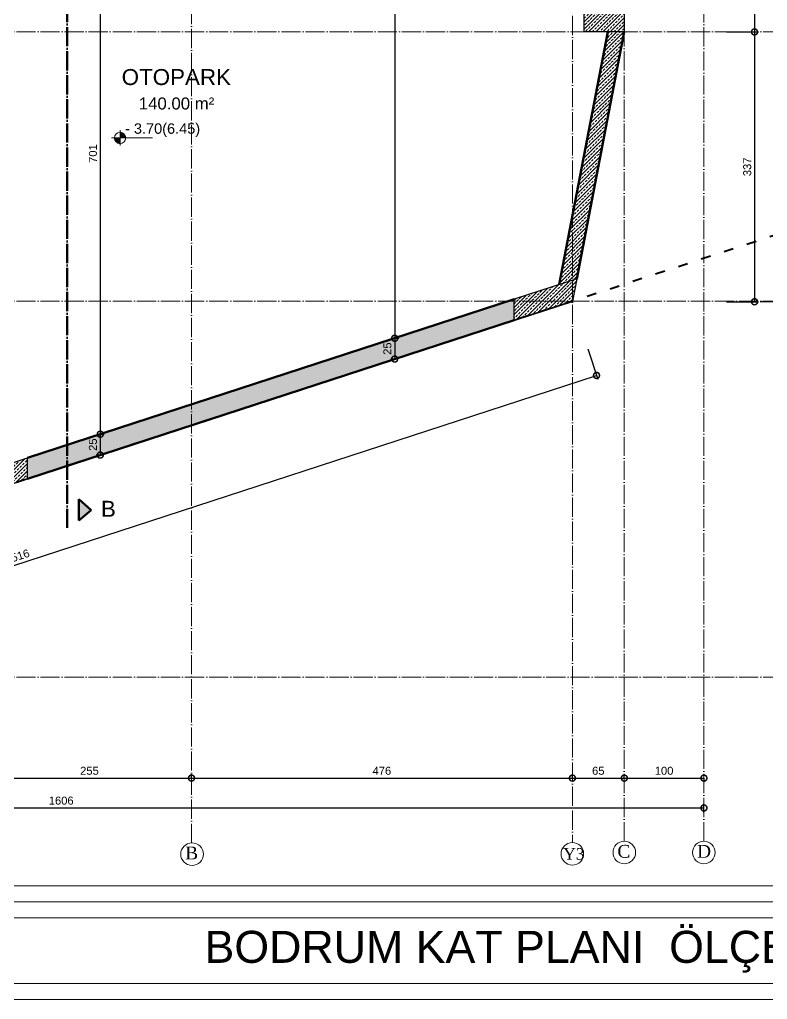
# Model space of a CAD drawing. Header units: millimetres. Extents: x 7519 to 33116, y -1769 to 3101.
# Drawn here: x 14774 to 15708, y 562 to 1787 of the extents above; entities that cross this region are included whole.
import ezdxf

# ---------------------------------------------------------------- set-up
doc = ezdxf.new("R2010")
doc.units = ezdxf.units.MM
doc.linetypes.add('ACAD_ISO03W100', pattern=[30, 12, -18])
doc.linetypes.add('ACAD_ISO04W100', pattern=[30, 24, -3, 0, -3])
for name, color, linetype, lineweight in [('duvar', 145, 'Continuous', 53), ('iç ölçü x', 20, 'Continuous', 9), ('kesit', 50, 'Continuous', 50), ('kolon', 1, 'Continuous', 30), ('KOT_ŞABLON', 6, 'Continuous', 0), ('t tarama', 250, 'Continuous', 18), ('çizgi', 234, 'Continuous', 9)]:
    doc.layers.add(name, color=color, linetype=linetype, lineweight=lineweight)
doc.layers.add('kapı pen', color=4, linetype='Continuous')
doc.styles.add('ARIAL', font='arial.ttf', dxfattribs={"height": 10})
doc.styles.get("Standard").update_dxf_attribs({"font": 'arial.ttf'})
doc.styles.add('TÜRKÇE', font='times.ttf')
doc.dimstyles.new('KESİT', dxfattribs={"dimscale": 0, "dimtxt": 10, "dimasz": 15, "dimexe": 5, "dimexo": 5, "dimgap": 4, "dimtad": 1, "dimdec": 0, "dimdsep": 46, "dimtxsty": 'ARIAL', "dimblk": 'DOTSMALL', "dimcen": -2, "dimclrd": 256, "dimclre": 8, "dimclrt": 4, "dimadec": 0, "dimazin": 0, "dimtfac": 0.533333, "dimtdec": 0, "dimtix": 1, "dimtmove": 2, "dimatfit": 3, "dimldrblk": 'DOTSMALL', "dimfxl": 35, "dimfxlon": 1, "dimtolj": 1, "dimarcsym": 0})
pattern_1 = [(45, (-20204.8364, 0), (-4.4901281, 4.4901281), []), (45, (-20200.346, 0), (-4.4901281, 4.4901281), [3.175, -1.5875])]

# ---------------------------------------------------------------- blocks, each defined once
blk = doc.blocks.new('_DotSmall')
at = {"color": 0, "linetype": 'ByBlock', "const_width": 0.5}
blk.add_lwpolyline([(-0.0625, 0, 1), (0.0625, 0, 1)], format="xyb", close=True, dxfattribs=at)
blk = doc.blocks.new('*D181')
at = {"layer": 'Defpoints', "color": 0, "transparency": 16777216}
for p in [(14874.9, 1970.1), (14874.7, 1268.7), (14874.9, 1268.7)]:
    blk.add_point(p, dxfattribs=at)
at = {"layer": 'iç ölçü x', "color": 8, "lineweight": -2, "transparency": 16777216}
for p, q in [((14874.9, 1970.1), (14869.9, 1970.1)), ((14874.9, 1268.7), (14879.9, 1268.7))]:
    blk.add_line(p, q, dxfattribs=at)
at = {"layer": 'iç ölçü x', "lineweight": -2, "transparency": 16777216}
blk.add_line((14874.9, 1970.1), (14874.9, 1268.7), dxfattribs=at)
at = {"layer": 'iç ölçü x', "lineweight": -2, "transparency": 16777216, "xscale": 15, "yscale": 15, "zscale": 15}
for p, rotation in [((14874.9, 1970.1), 90), ((14874.9, 1268.7), 270)]:
    blk.add_blockref('_DotSmall', p, dxfattribs=dict(at, rotation=rotation))
at = {"layer": 'iç ölçü x', "color": 4, "transparency": 16777216, "insert": (14865.8, 1619.4), "char_height": 10, "attachment_point": 5, "rotation": 90, "style": 'ARIAL'}
blk.add_mtext('\\A1;701', dxfattribs=at)
blk = doc.blocks.new('*D182')
at = {"layer": 'Defpoints', "color": 0, "transparency": 16777216}
for p in [(14874.7, 1268.7), (14874.9, 1242.6), (14875.2, 1242.6)]:
    blk.add_point(p, dxfattribs=at)
at = {"layer": 'iç ölçü x', "color": 8, "lineweight": -2, "transparency": 16777216}
for p, q in [((14874.9, 1268.7), (14879.9, 1268.7)), ((14874.9, 1242.6), (14869.9, 1242.6))]:
    blk.add_line(p, q, dxfattribs=at)
at = {"layer": 'iç ölçü x', "lineweight": -2, "transparency": 16777216}
blk.add_line((14874.9, 1268.7), (14874.9, 1242.6), dxfattribs=at)
at = {"layer": 'iç ölçü x', "lineweight": -2, "transparency": 16777216, "xscale": 15, "yscale": 15, "zscale": 15}
for p, rotation in [((14874.9, 1268.7), 90), ((14874.9, 1242.6), 270)]:
    blk.add_blockref('_DotSmall', p, dxfattribs=dict(at, rotation=rotation))
at = {"layer": 'iç ölçü x', "color": 4, "transparency": 16777216, "insert": (14865.8, 1255.6), "char_height": 10, "attachment_point": 5, "rotation": 90, "style": 'ARIAL'}
blk.add_mtext('\\A1;25', dxfattribs=at)
blk = doc.blocks.new('*D186')
at = {"layer": 'Defpoints', "color": 0, "transparency": 16777216}
for p in [(15245.2, 2682.5), (15242.5, 1388.6), (15242.8, 1388.6)]:
    blk.add_point(p, dxfattribs=at)
at = {"layer": 'iç ölçü x', "color": 8, "lineweight": -2, "transparency": 16777216}
for p, q in [((15242.8, 2682.5), (15237.8, 2682.5)), ((15242.8, 1388.6), (15247.8, 1388.6))]:
    blk.add_line(p, q, dxfattribs=at)
at = {"layer": 'iç ölçü x', "lineweight": -2, "transparency": 16777216}
blk.add_line((15242.8, 2682.5), (15242.8, 1388.6), dxfattribs=at)
at = {"layer": 'iç ölçü x', "lineweight": -2, "transparency": 16777216, "xscale": 15, "yscale": 15, "zscale": 15}
for p, rotation in [((15242.8, 2682.5), 90), ((15242.8, 1388.6), 270)]:
    blk.add_blockref('_DotSmall', p, dxfattribs=dict(at, rotation=rotation))
at = {"layer": 'iç ölçü x', "color": 4, "transparency": 16777216, "insert": (15233.7, 2035.5), "char_height": 10, "attachment_point": 5, "rotation": 90, "style": 'ARIAL'}
blk.add_mtext('\\A1;1294', dxfattribs=at)
blk = doc.blocks.new('*D187')
at = {"layer": 'Defpoints', "color": 0, "transparency": 16777216}
for p in [(15242.5, 1388.6), (15242.8, 1362.6), (15243.3, 1362.6)]:
    blk.add_point(p, dxfattribs=at)
at = {"layer": 'iç ölçü x', "color": 8, "lineweight": -2, "transparency": 16777216}
for p, q in [((15242.8, 1388.6), (15247.8, 1388.6)), ((15242.8, 1362.6), (15237.8, 1362.6))]:
    blk.add_line(p, q, dxfattribs=at)
at = {"layer": 'iç ölçü x', "lineweight": -2, "transparency": 16777216}
blk.add_line((15242.8, 1388.6), (15242.8, 1362.6), dxfattribs=at)
at = {"layer": 'iç ölçü x', "lineweight": -2, "transparency": 16777216, "xscale": 15, "yscale": 15, "zscale": 15}
for p, rotation in [((15242.8, 1388.6), 90), ((15242.8, 1362.6), 270)]:
    blk.add_blockref('_DotSmall', p, dxfattribs=dict(at, rotation=rotation))
at = {"layer": 'iç ölçü x', "color": 4, "transparency": 16777216, "insert": (15233.7, 1375.6), "char_height": 10, "attachment_point": 5, "rotation": 90, "style": 'ARIAL'}
blk.add_mtext('\\A1;25', dxfattribs=at)
blk = doc.blocks.new('*D199')
at = {"layer": 'Defpoints', "color": 0, "transparency": 16777216}
for p in [(15464.8, 1434.7), (15495, 1342.1), (14023.1, 964.8)]:
    blk.add_point(p, dxfattribs=at)
at = {"layer": 'iç ölçü x', "color": 8, "lineweight": -2, "transparency": 16777216}
for p, q in [((15484.2, 1375.3), (15496.6, 1337.3)), ((14042.5, 905.4), (14054.9, 867.4))]:
    blk.add_line(p, q, dxfattribs=at)
at = {"layer": 'iç ölçü x', "lineweight": -2, "transparency": 16777216}
blk.add_line((14053.3, 872.2), (15495, 1342.1), dxfattribs=at)
at = {"layer": 'iç ölçü x', "lineweight": -2, "transparency": 16777216, "xscale": 15, "yscale": 15, "zscale": 15}
for p, rotation in [((15495, 1342.1), 18.05309832703866), ((14053.3, 872.2), 198.0530983270387)]:
    blk.add_blockref('_DotSmall', p, dxfattribs=dict(at, rotation=rotation))
at = {"layer": 'iç ölçü x', "color": 4, "transparency": 16777216, "insert": (14771.3, 1115.8), "char_height": 10, "attachment_point": 5, "rotation": 18.0531, "style": 'ARIAL'}
blk.add_mtext('\\A1;1516', dxfattribs=at)
blk = doc.blocks.new('*D201')
at = {"layer": 'Defpoints', "color": 0, "transparency": 16777216}
for p in [(15629.2, 2288.1), (15529.7, 1771.4), (15692.4, 1771.4)]:
    blk.add_point(p, dxfattribs=at)
at = {"layer": 'iç ölçü x', "color": 8, "lineweight": -2, "transparency": 16777216}
for p, q in [((15657.4, 2288.1), (15697.4, 2288.1)), ((15657.4, 1771.4), (15697.4, 1771.4))]:
    blk.add_line(p, q, dxfattribs=at)
at = {"layer": 'iç ölçü x', "lineweight": -2, "transparency": 16777216}
blk.add_line((15692.4, 2288.1), (15692.4, 1771.4), dxfattribs=at)
at = {"layer": 'iç ölçü x', "lineweight": -2, "transparency": 16777216, "xscale": 15, "yscale": 15, "zscale": 15}
for p, rotation in [((15692.4, 2288.1), 90), ((15692.4, 1771.4), 270)]:
    blk.add_blockref('_DotSmall', p, dxfattribs=dict(at, rotation=rotation))
at = {"layer": 'iç ölçü x', "color": 4, "transparency": 16777216, "insert": (15683.3, 2029.8), "char_height": 10, "attachment_point": 5, "rotation": 90, "style": 'ARIAL'}
blk.add_mtext('\\A1;517', dxfattribs=at)
blk = doc.blocks.new('*D202')
at = {"layer": 'Defpoints', "color": 0, "transparency": 16777216}
for p in [(15529.7, 1771.4), (15465, 1434.2), (15692.4, 1434.2)]:
    blk.add_point(p, dxfattribs=at)
at = {"layer": 'iç ölçü x', "color": 8, "lineweight": -2, "transparency": 16777216}
for p, q in [((15657.4, 1771.4), (15697.4, 1771.4)), ((15657.4, 1434.2), (15697.4, 1434.2))]:
    blk.add_line(p, q, dxfattribs=at)
at = {"layer": 'iç ölçü x', "lineweight": -2, "transparency": 16777216}
blk.add_line((15692.4, 1771.4), (15692.4, 1434.2), dxfattribs=at)
at = {"layer": 'iç ölçü x', "lineweight": -2, "transparency": 16777216, "xscale": 15, "yscale": 15, "zscale": 15}
for p, rotation in [((15692.4, 1771.4), 90), ((15692.4, 1434.2), 270)]:
    blk.add_blockref('_DotSmall', p, dxfattribs=dict(at, rotation=rotation))
at = {"layer": 'iç ölçü x', "color": 4, "transparency": 16777216, "insert": (15683.3, 1602.8), "char_height": 10, "attachment_point": 5, "rotation": 90, "style": 'ARIAL'}
blk.add_mtext('\\A1;337', dxfattribs=at)
blk = doc.blocks.new('*D207')
at = {"layer": 'Defpoints', "color": 0, "transparency": 16777216}
for p in [(15677.4, 2832.9), (15677.4, 1434.7), (15734.5, 1434.7)]:
    blk.add_point(p, dxfattribs=at)
at = {"layer": 'iç ölçü x', "color": 8, "lineweight": -2, "transparency": 16777216}
for p, q in [((15699.5, 2832.9), (15739.5, 2832.9)), ((15699.5, 1434.7), (15739.5, 1434.7))]:
    blk.add_line(p, q, dxfattribs=at)
at = {"layer": 'iç ölçü x', "lineweight": -2, "transparency": 16777216}
blk.add_line((15734.5, 2832.9), (15734.5, 1434.7), dxfattribs=at)
at = {"layer": 'iç ölçü x', "lineweight": -2, "transparency": 16777216, "xscale": 15, "yscale": 15, "zscale": 15}
for p, rotation in [((15734.5, 2832.9), 90), ((15734.5, 1434.7), 270)]:
    blk.add_blockref('_DotSmall', p, dxfattribs=dict(at, rotation=rotation))
at = {"layer": 'iç ölçü x', "color": 4, "transparency": 16777216, "insert": (15725.4, 2133.8), "char_height": 10, "attachment_point": 5, "rotation": 90, "style": 'ARIAL'}
blk.add_mtext('\\A1;1398', dxfattribs=at)
blk = doc.blocks.new('*D213')
at = {"layer": 'Defpoints', "color": 0, "transparency": 16777216}
for p in [(15629.2, 801.6), (14023.1, 791.1), (15629.2, 791.1)]:
    blk.add_point(p, dxfattribs=at)
at = {"layer": 'iç ölçü x', "color": 8, "lineweight": -2, "transparency": 16777216}
for p, q in [((14023.1, 796.1), (14023.1, 806.6)), ((15629.2, 796.1), (15629.2, 806.6))]:
    blk.add_line(p, q, dxfattribs=at)
at = {"layer": 'iç ölçü x', "lineweight": -2, "transparency": 16777216}
blk.add_line((14023.1, 801.6), (15629.2, 801.6), dxfattribs=at)
at = {"layer": 'iç ölçü x', "lineweight": -2, "transparency": 16777216, "xscale": 15, "yscale": 15, "zscale": 15, "rotation": 180}
blk.add_blockref('_DotSmall', (14023.1, 801.6), dxfattribs=at)
at = {"layer": 'iç ölçü x', "lineweight": -2, "transparency": 16777216, "xscale": 15, "yscale": 15, "zscale": 15}
blk.add_blockref('_DotSmall', (15629.2, 801.6), dxfattribs=at)
at = {"layer": 'iç ölçü x', "color": 4, "transparency": 16777216, "insert": (14826.1, 810.7), "char_height": 10, "attachment_point": 5, "style": 'ARIAL'}
blk.add_mtext('\\A1;1606', dxfattribs=at)
blk = doc.blocks.new('*D240')
at = {"layer": 'Defpoints', "color": 0, "transparency": 16777216}
for p in [(14733.9, 838.9), (14988.9, 838.9), (14988.9, 838.9)]:
    blk.add_point(p, dxfattribs=at)
at = {"layer": 'iç ölçü x', "color": 8, "lineweight": -2, "transparency": 16777216}
for p, q in [((14733.9, 838.9), (14733.9, 843.9)), ((14988.9, 838.9), (14988.9, 843.9))]:
    blk.add_line(p, q, dxfattribs=at)
at = {"layer": 'iç ölçü x', "lineweight": -2, "transparency": 16777216}
blk.add_line((14733.9, 838.9), (14988.9, 838.9), dxfattribs=at)
at = {"layer": 'iç ölçü x', "lineweight": -2, "transparency": 16777216, "xscale": 15, "yscale": 15, "zscale": 15, "rotation": 180}
blk.add_blockref('_DotSmall', (14733.9, 838.9), dxfattribs=at)
at = {"layer": 'iç ölçü x', "lineweight": -2, "transparency": 16777216, "xscale": 15, "yscale": 15, "zscale": 15}
blk.add_blockref('_DotSmall', (14988.9, 838.9), dxfattribs=at)
at = {"layer": 'iç ölçü x', "color": 4, "transparency": 16777216, "insert": (14861.4, 848), "char_height": 10, "attachment_point": 5, "style": 'ARIAL'}
blk.add_mtext('\\A1;255', dxfattribs=at)
blk = doc.blocks.new('*D241')
at = {"layer": 'Defpoints', "color": 0, "transparency": 16777216}
for p in [(14988.9, 838.9), (15464.8, 838.9), (15464.8, 838.9)]:
    blk.add_point(p, dxfattribs=at)
at = {"layer": 'iç ölçü x', "color": 8, "lineweight": -2, "transparency": 16777216}
for p, q in [((14988.9, 838.9), (14988.9, 843.9)), ((15464.8, 838.9), (15464.8, 843.9))]:
    blk.add_line(p, q, dxfattribs=at)
at = {"layer": 'iç ölçü x', "lineweight": -2, "transparency": 16777216}
blk.add_line((14988.9, 838.9), (15464.8, 838.9), dxfattribs=at)
at = {"layer": 'iç ölçü x', "lineweight": -2, "transparency": 16777216, "xscale": 15, "yscale": 15, "zscale": 15, "rotation": 180}
blk.add_blockref('_DotSmall', (14988.9, 838.9), dxfattribs=at)
at = {"layer": 'iç ölçü x', "lineweight": -2, "transparency": 16777216, "xscale": 15, "yscale": 15, "zscale": 15}
blk.add_blockref('_DotSmall', (15464.8, 838.9), dxfattribs=at)
at = {"layer": 'iç ölçü x', "color": 4, "transparency": 16777216, "insert": (15226.8, 848), "char_height": 10, "attachment_point": 5, "style": 'ARIAL'}
blk.add_mtext('\\A1;476', dxfattribs=at)
blk = doc.blocks.new('*D242')
at = {"layer": 'Defpoints', "color": 0, "transparency": 16777216}
for p in [(15464.8, 838.9), (15529.7, 838.9), (15529.7, 838.9)]:
    blk.add_point(p, dxfattribs=at)
at = {"layer": 'iç ölçü x', "color": 8, "lineweight": -2, "transparency": 16777216}
for p, q in [((15464.8, 838.9), (15464.8, 843.9)), ((15529.7, 838.9), (15529.7, 843.9))]:
    blk.add_line(p, q, dxfattribs=at)
at = {"layer": 'iç ölçü x', "lineweight": -2, "transparency": 16777216}
blk.add_line((15464.8, 838.9), (15529.7, 838.9), dxfattribs=at)
at = {"layer": 'iç ölçü x', "lineweight": -2, "transparency": 16777216, "xscale": 15, "yscale": 15, "zscale": 15, "rotation": 180}
blk.add_blockref('_DotSmall', (15464.8, 838.9), dxfattribs=at)
at = {"layer": 'iç ölçü x', "lineweight": -2, "transparency": 16777216, "xscale": 15, "yscale": 15, "zscale": 15}
blk.add_blockref('_DotSmall', (15529.7, 838.9), dxfattribs=at)
at = {"layer": 'iç ölçü x', "color": 4, "transparency": 16777216, "insert": (15497.2, 848), "char_height": 10, "attachment_point": 5, "style": 'ARIAL'}
blk.add_mtext('\\A1;65', dxfattribs=at)
blk = doc.blocks.new('*D243')
at = {"layer": 'Defpoints', "color": 0, "transparency": 16777216}
for p in [(15529.7, 838.9), (15629.2, 840.1), (15629.2, 838.9)]:
    blk.add_point(p, dxfattribs=at)
at = {"layer": 'iç ölçü x', "color": 8, "lineweight": -2, "transparency": 16777216}
for p, q in [((15529.7, 838.9), (15529.7, 843.9)), ((15629.2, 838.9), (15629.2, 833.9))]:
    blk.add_line(p, q, dxfattribs=at)
at = {"layer": 'iç ölçü x', "lineweight": -2, "transparency": 16777216}
blk.add_line((15529.7, 838.9), (15629.2, 838.9), dxfattribs=at)
at = {"layer": 'iç ölçü x', "lineweight": -2, "transparency": 16777216, "xscale": 15, "yscale": 15, "zscale": 15, "rotation": 180}
blk.add_blockref('_DotSmall', (15529.7, 838.9), dxfattribs=at)
at = {"layer": 'iç ölçü x', "lineweight": -2, "transparency": 16777216, "xscale": 15, "yscale": 15, "zscale": 15}
blk.add_blockref('_DotSmall', (15629.2, 838.9), dxfattribs=at)
at = {"layer": 'iç ölçü x', "color": 4, "transparency": 16777216, "insert": (15579.4, 848), "char_height": 10, "attachment_point": 5, "style": 'ARIAL'}
blk.add_mtext('\\A1;100', dxfattribs=at)
blk = doc.blocks.new('A$C039E5E33')
at = {"layer": 'KOT_ŞABLON'}
h = blk.add_hatch(color=256, dxfattribs=at)
h.dxf.hatch_style = 1
h.paths.add_polyline_path([(-7.1, 0, 0.414214), (0, -7.1), (0, 0)])
h.paths.add_polyline_path([(0, 7.1), (0, 0), (7.1, 0, 0.414214)])
for p in [(0, 9.5), (0, -9.5)]:
    blk.add_line(p, (0, 0), dxfattribs=at)
blk.add_lwpolyline([(40.6, 0), (-10.7, 0)], dxfattribs=at)
blk.add_circle((0, 0), 7.06, dxfattribs=at)
blk = doc.blocks.new('A$C608A78B4')
at = {"layer": 'KOT_ŞABLON'}
h = blk.add_hatch(dxfattribs=at)
h.set_pattern_fill('JIS_LC_8', color=256, scale=0.025)
h.set_pattern_definition([(45, (-1970.74228, 532.69145), (-0.137885822, 0.137885822), []), (45, (-1970.73228, 532.69145), (-0.137885822, 0.137885822), [])])
h.paths.add_polyline_path([(7.1, 0, 0.414214), (0, 7.1), (0, 0)])
h.paths.add_polyline_path([(0, 0), (-7.1, 0, 0.414214), (0, -7.1)])
blk.add_line((0, 7.1), (0, -7.1), dxfattribs=at)
blk.add_lwpolyline([(7.1, 0), (-7.1, 0)], dxfattribs=at)
blk.add_circle((0, 0), 7.06, dxfattribs=at)
at = {"layer": 'iç ölçü x'}
blk.add_blockref('A$C039E5E33', (0, 0), dxfattribs=at)

msp = doc.modelspace()

# ---------------------------------------------------------------- hatches: boundary and pattern name
at = {"layer": 'kesit'}
h = msp.add_hatch(color=256, dxfattribs=at)
h.dxf.hatch_style = 1
h.paths.add_polyline_path([(14848.152, 1160.632), (14863.473, 1173.746), (14848.152, 1187.464)])
at = {"layer": 't tarama'}
h = msp.add_hatch(dxfattribs=at)
h.set_pattern_fill('ANSI33', color=256)
h.set_pattern_definition(pattern_1)
h.paths.add_polyline_path([(15529.668, 1819.703), (15479.668, 1819.703), (15479.668, 1771.426), (15529.668, 1771.426)])
h.paths.add_polyline_path([(15514.173, 1867.241), (15466.635, 1851.747), (15477.079, 1819.703), (15529.668, 1819.703)])
h = msp.add_hatch(dxfattribs=at)
h.set_pattern_fill('ANSI33', color=256)
h.paths.add_polyline_path([(15529.668, 1771.426), (15509.3, 1771.426), (15448.47, 1455.721), (15470.203, 1462.804)])
h = msp.add_hatch(dxfattribs=at)
h.set_pattern_fill('ANSI33', color=256)
h.set_pattern_definition(pattern_1)
h.paths.add_polyline_path([(15464.797, 1434.748), (15392.241, 1434.748), (15392.241, 1411.099)])
h.paths.add_polyline_path([(15464.797, 1461.042), (15392.241, 1437.393), (15392.241, 1434.748), (15464.797, 1434.748)])
h.paths.add_polyline_path([(15470.203, 1462.804), (15464.797, 1461.042), (15464.797, 1434.748)])
h = msp.add_hatch(dxfattribs=at)
h.set_pattern_fill('ANSI33', color=256)
h.paths.add_polyline_path([(14833.647, 1255.322), (14783.897, 1239.107), (14783.897, 1212.812), (14833.647, 1229.028)])
h.paths.add_polyline_path([(15392.241, 1411.099), (15392.241, 1437.393), (14833.647, 1255.322), (14833.647, 1229.028)])
h.paths.add_polyline_path([(14876.147, 1245.444), (14876.147, 1265.982), (14855.54, 1265.982), (14855.54, 1245.444)], flags=24)
h.paths.add_polyline_path([(15244.052, 1365.378), (15244.052, 1385.917), (15223.445, 1385.917), (15223.445, 1365.378)], flags=24)
h = msp.add_hatch(dxfattribs=at)
h.set_pattern_fill('ANSI33', color=256)
h.set_pattern_definition(pattern_1)
h.paths.add_polyline_path([(14783.897, 1239.107), (14733.897, 1222.81), (14733.897, 1196.515), (14783.897, 1212.812)])

# ---------------------------------------------------------------- linework, layer by layer
at = {"layer": 'duvar'}
for p, q in [((15448.47, 1455.721), (15509.3, 1771.426)), ((15470.203, 1462.804), (15529.668, 1771.426)), ((15392.241, 1437.393), (14783.897, 1239.107)), ((15392.241, 1411.099), (14783.897, 1212.812))]:
    msp.add_line(p, q, dxfattribs=at)
at = {"layer": 'iç ölçü x'}
for points in [[(13758.496, 684.072), (16034.439, 684.072), (16034.439, 3100.74), (13758.496, 3100.74)], [(13778.496, 704.072), (16014.439, 704.072), (16014.439, 3080.74), (13778.496, 3080.74)], [(14298.302, 2389.803), (15629.176, 2832.88), (15629.176, 2288.145), (15529.668, 2288.145), (15529.668, 1771.426), (15464.991, 1434.154), (14023.116, 964.84)], [(13758.496, 684.072), (16034.439, 684.072), (16034.439, 562.318), (13758.496, 562.318)], [(13778.496, 664.072), (16014.439, 664.072), (16014.439, 582.318), (13778.496, 582.318)]]:
    msp.add_lwpolyline(points, close=True, dxfattribs=at)
at = {"layer": 'kapı pen', "linetype": 'ACAD_ISO03W100', "lineweight": 40}
msp.add_line((16008.126, 1611.839), (14554.022, 1137.881), dxfattribs=at)
at = {"layer": 'kesit', "linetype": 'ACAD_ISO04W100'}
msp.add_line((14833.647, 1151.51), (14833.647, 2709.133), dxfattribs=at)
at = {"layer": 'kesit'}
for p, q in [((14848.152, 1187.464), (14863.473, 1173.746)), ((14848.152, 1187.464), (14848.152, 1160.632)), ((14863.473, 1173.746), (14848.152, 1160.632))]:
    msp.add_line(p, q, dxfattribs=at)
at = {"layer": 'kolon'}
for p, q in [((15470.203, 1462.804), (15392.241, 1437.393)), ((15470.203, 1462.804), (15464.797, 1434.748)), ((15392.241, 1411.099), (15392.241, 1437.393)), ((15464.797, 1434.748), (15392.241, 1411.099)), ((14733.897, 1222.81), (14783.897, 1239.107)), ((14783.897, 1212.812), (14733.897, 1196.515))]:
    msp.add_line(p, q, dxfattribs=at)
msp.add_lwpolyline([(15479.668, 1819.703), (15529.668, 1819.703), (15529.668, 1771.426), (15479.668, 1771.426)], close=True, dxfattribs=at)
msp.add_lwpolyline([(14783.897, 1212.812), (14783.897, 1239.107)], dxfattribs=at)
at = {"layer": 'çizgi', "linetype": 'ACAD_ISO04W100'}
for p, q in [((14988.874, 757.909), (14988.874, 2996.788)), ((15464.797, 2995.544), (15464.797, 758.25)), ((15529.668, 759.99), (15529.668, 2995.093)), ((15629.176, 759.971), (15629.176, 2995.093)), ((15907.765, 1771.426), (13832.074, 1771.426)), ((15907.765, 1434.748), (13832.074, 1434.748)), ((15907.765, 964.84), (13832.074, 964.84))]:
    msp.add_line(p, q, dxfattribs=at)
at = {"layer": 'çizgi'}
for centre in [(15529.668, 745.888), (15629.176, 745.888), (14989.596, 743.826), (15464.797, 744.148)]:
    msp.add_circle(centre, 14.102, dxfattribs=at)

# ---------------------------------------------------------------- block references
at = {"layer": 'iç ölçü x'}
msp.add_blockref('A$C608A78B4', (14899.701, 1639), dxfattribs=at)

# ---------------------------------------------------------------- texts
for s, height, p in [('OTOPARK', 20, (14901.643, 1705.03)), ('140.00 m²', 15, (14923.049, 1674.486))]:
    msp.add_text(s, height=height).set_placement(p)
for s, height, p in [('- 3.70(6.45)', 13, (14905.856, 1644.156)), ('BODRUM KAT PLANI  ÖLÇEK : 1 / 50', 40, (15005.158, 608.009))]:
    msp.add_text(s, height=height, dxfattribs=at).set_placement(p)
at = {"layer": 'kesit', "insert": (14875.728, 1185.427), "char_height": 20, "attachment_point": 1}
msp.add_mtext_dynamic_manual_height_columns('B', width=28.60198, gutter_width=12.5, heights=[0], dxfattribs=at)
at = {"layer": 'çizgi', "style": 'TÜRKÇE'}
for s, height, p in [('B', 16, (14981.023, 737.299)), ('Y3', 14.4, (15453.373, 736.949)), ('C', 16, (15521.095, 739.361)), ('D', 16, (15620.602, 739.361))]:
    msp.add_text(s, height=height, dxfattribs=at).set_placement(p)

# ---------------------------------------------------------------- dimensions: what is measured, and where the dimension line sits
at = {"layer": 'iç ölçü x'}
for base, p1, p2, picture, middle in [((15734.518, 1434.748), (15677.394, 2832.88), (15677.394, 1434.748), '*D207', (15725.409, 2133.814)), ((15242.782, 1388.582), (15245.202, 2682.514), (15242.489, 1388.582), '*D186', (15233.677, 2035.548)), ((15692.394, 1771.426), (15629.176, 2288.145), (15529.668, 1771.426), '*D201', (15683.288, 2029.786)), ((14874.878, 1268.719), (14874.878, 1970.083), (14874.749, 1268.719), '*D181', (14865.772, 1619.401)), ((15692.394, 1434.154), (15529.668, 1771.426), (15464.991, 1434.154), '*D202', (15683.285, 1602.79))]:
    dim = msp.add_linear_dim(base=base, p1=p1, p2=p2, angle=90, dimstyle='KESİT', override={"dimscale": 1}, dxfattribs=at)
    dim.commit()
    dim.dimension.update_dxf_attribs({"geometry": picture, "text_midpoint": middle})
dim = msp.add_aligned_dim(p1=(14023.116, 964.84), p2=(15464.797, 1434.748), distance=-97.488, dimstyle='KESİT', override={"dimscale": 1}, dxfattribs=at)
dim.commit()
dim.dimension.update_dxf_attribs({"geometry": '*D199', "text_midpoint": (14771.346, 1115.762)})
for base, p1, p2, picture, middle in [((15242.782, 1362.563), (15242.489, 1388.582), (15243.334, 1362.563), '*D187', (15233.677, 1375.573)), ((14874.878, 1242.557), (14874.749, 1268.719), (14875.153, 1242.557), '*D182', (14865.772, 1255.638))]:
    dim = msp.add_linear_dim(base=base, p1=p1, p2=p2, angle=90, text='25', dimstyle='KESİT', override={"dimscale": 1}, dxfattribs=at)
    dim.commit()
    dim.dimension.update_dxf_attribs({"geometry": picture, "text_midpoint": middle})
for base, p1, p2, picture, middle in [((14988.874, 838.872), (14733.897, 838.872), (14988.874, 838.872), '*D240', (14861.386, 847.978)), ((15464.797, 838.872), (14988.874, 838.872), (15464.797, 838.872), '*D241', (15226.836, 847.978)), ((15529.668, 838.872), (15464.797, 838.872), (15529.668, 838.872), '*D242', (15497.233, 847.978)), ((15629.176, 838.872), (15529.668, 838.872), (15629.176, 840.122), '*D243', (15579.422, 847.978)), ((15629.176, 801.554), (14023.116, 791.126), (15629.176, 791.126), '*D213', (14826.146, 810.66))]:
    dim = msp.add_linear_dim(base=base, p1=p1, p2=p2, dimstyle='KESİT', override={"dimscale": 1}, dxfattribs=at)
    dim.commit()
    dim.dimension.update_dxf_attribs({"geometry": picture, "text_midpoint": middle})

doc.saveas('drawing.dxf')
